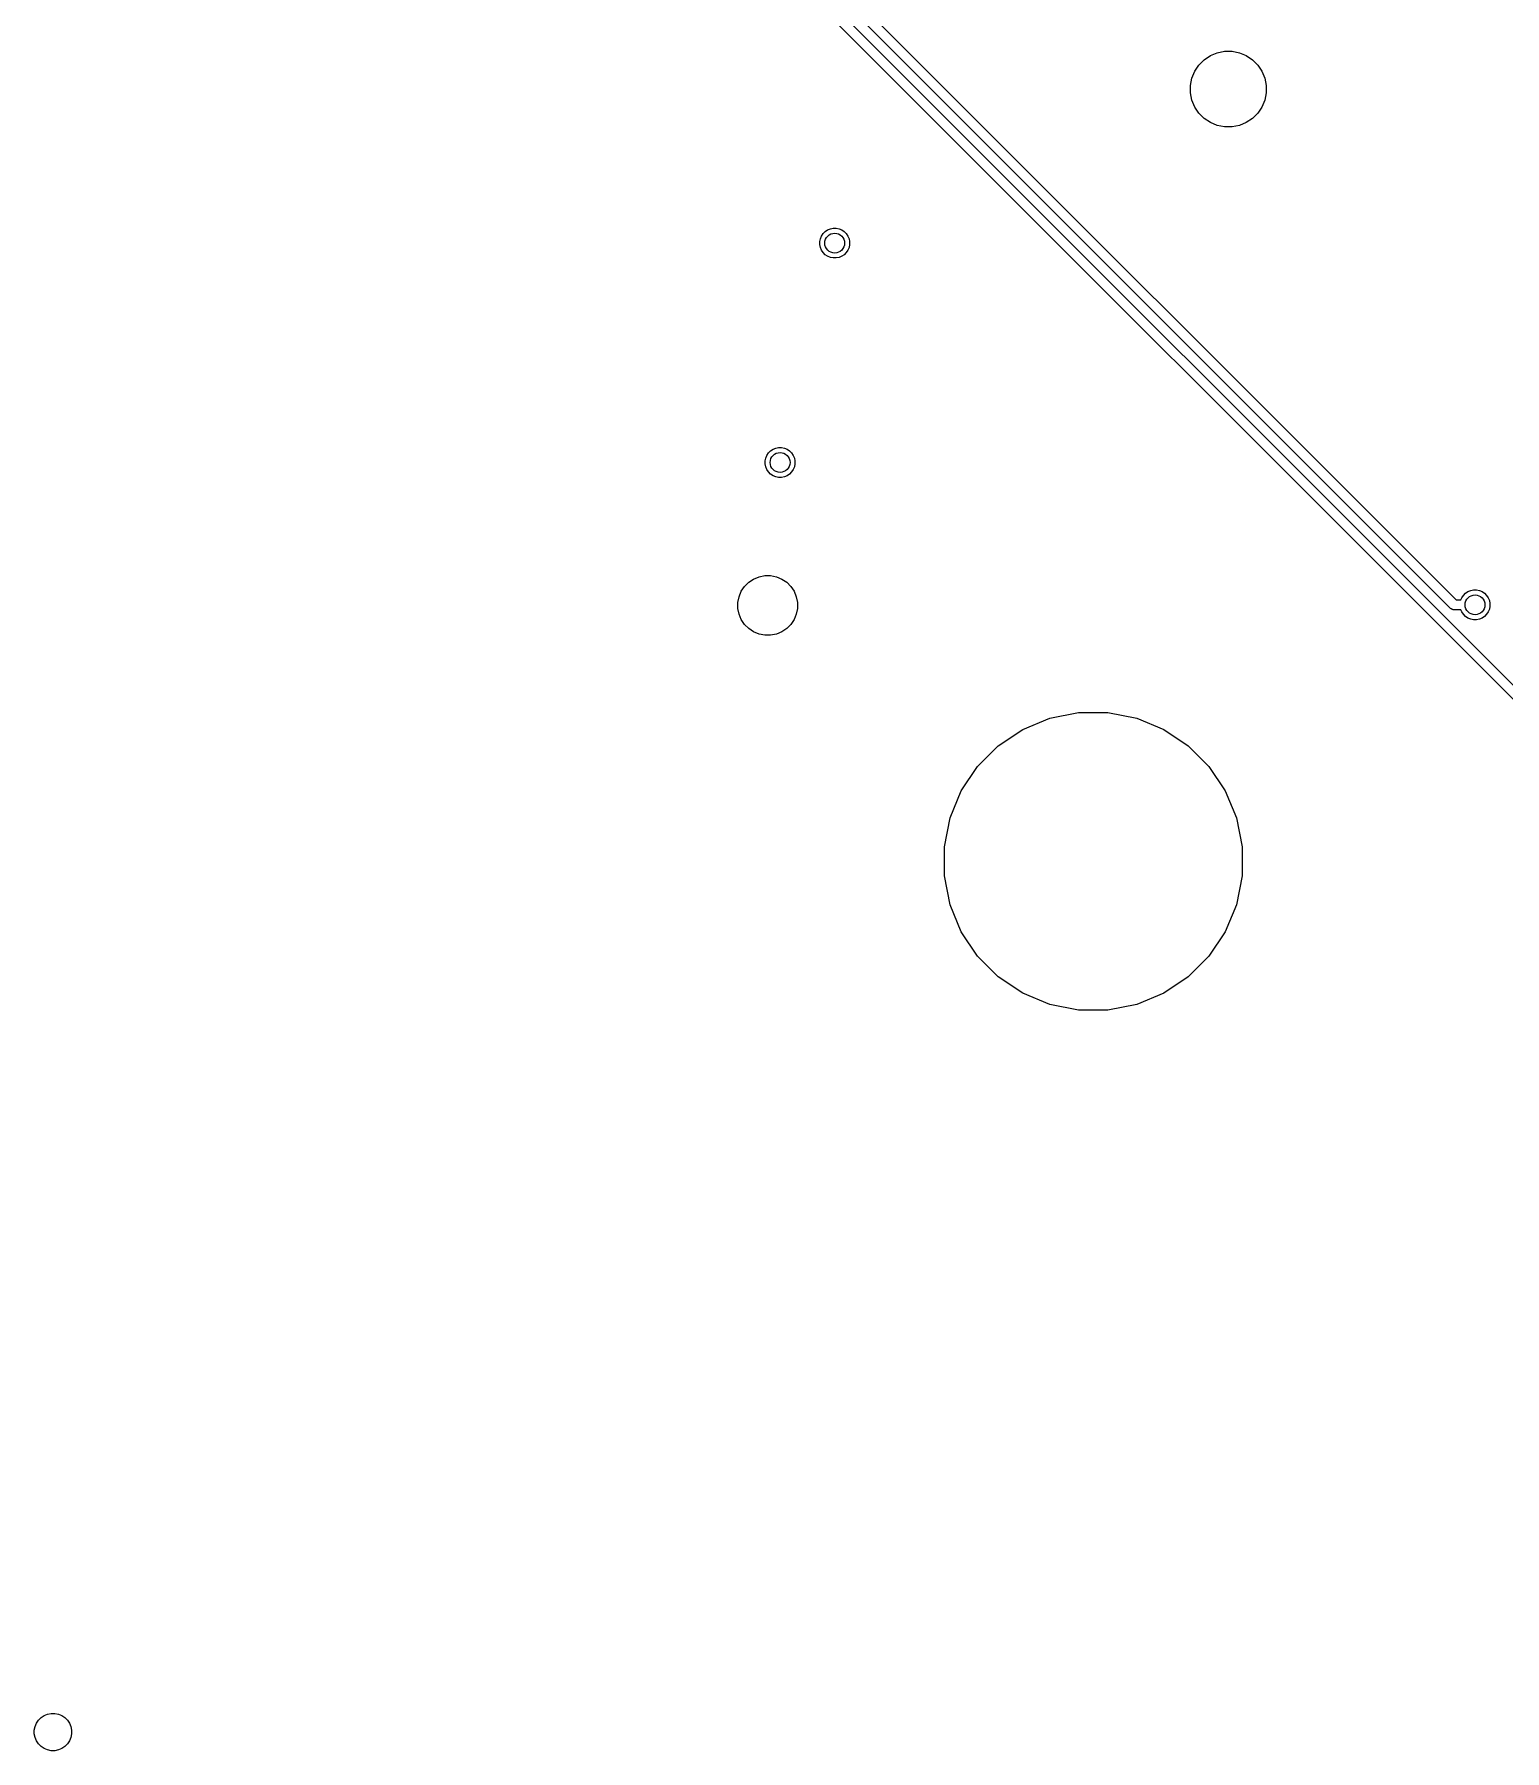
# Model space of a CAD drawing. Extents: x 71 to 174, y -171 to -82.
# Drawn here: x 75.95 to 105.57, y -171.08 to -136.5 of the extents above; entities that cross this region are included whole.
import ezdxf

# ---------------------------------------------------------------- set-up
doc = ezdxf.new("R2010")
doc.units = 0
doc.header["$MEASUREMENT"] = 0
doc.layers.add('BLACK', color=7, linetype='CONTINUOUS')

msp = doc.modelspace()

# ---------------------------------------------------------------- linework, layer by layer
at = {"layer": 'BLACK', "linetype": 'CONTINUOUS'}
for p, q in [((89.2049, -133.078), (106.318, -150.191)), ((104.476, -148.061), (89.3877, -132.973)), ((89.5549, -132.858), (104.591, -147.894)), ((106.176, -150.332), (89.0376, -133.193)), ((99.5183, -137.012), (99.6431, -136.929)), ((99.6431, -136.929), (99.7818, -136.871)), ((99.7818, -136.871), (99.929, -136.842)), ((99.929, -136.842), (100.079, -136.842)), ((100.079, -136.842), (100.226, -136.871)), ((100.226, -136.871), (100.365, -136.929)), ((100.365, -136.929), (100.49, -137.012)), ((99.2714, -137.382), (99.3288, -137.243)), ((99.3288, -137.243), (99.4122, -137.118)), ((99.4122, -137.118), (99.5183, -137.012)), ((100.49, -137.012), (100.596, -137.118)), ((100.596, -137.118), (100.679, -137.243)), ((100.679, -137.243), (100.737, -137.382)), ((99.2421, -137.529), (99.2714, -137.382)), ((99.2421, -137.679), (99.2421, -137.529)), ((100.737, -137.382), (100.766, -137.529)), ((100.766, -137.529), (100.766, -137.679)), ((99.2714, -137.826), (99.2421, -137.679)), ((99.3288, -137.965), (99.2714, -137.826)), ((99.4122, -138.09), (99.3288, -137.965)), ((100.679, -137.965), (100.596, -138.09)), ((100.737, -137.826), (100.679, -137.965)), ((100.766, -137.679), (100.737, -137.826)), ((99.5183, -138.196), (99.4122, -138.09)), ((99.6431, -138.279), (99.5183, -138.196)), ((99.7818, -138.337), (99.6431, -138.279)), ((100.365, -138.279), (100.226, -138.337)), ((100.49, -138.196), (100.365, -138.279)), ((100.596, -138.09), (100.49, -138.196)), ((99.929, -138.366), (99.7818, -138.337)), ((100.079, -138.366), (99.929, -138.366)), ((100.226, -138.337), (100.079, -138.366)), ((91.7731, -140.676), (91.7846, -140.618)), ((91.7731, -140.735), (91.7731, -140.676)), ((91.7846, -140.793), (91.7731, -140.735)), ((91.7846, -140.618), (91.8072, -140.564)), ((91.8072, -140.564), (91.8401, -140.514)), ((91.8401, -140.514), (91.8818, -140.473)), ((91.8818, -140.473), (91.931, -140.44)), ((91.931, -140.44), (91.9856, -140.417)), ((91.9856, -140.417), (92.0435, -140.406)), ((92.0435, -140.406), (92.1026, -140.406)), ((92.1026, -140.406), (92.1606, -140.417)), ((92.1606, -140.417), (92.2152, -140.44)), ((92.2152, -140.44), (92.2643, -140.473)), ((92.2643, -140.473), (92.3061, -140.514)), ((92.3061, -140.514), (92.3389, -140.564)), ((92.3389, -140.564), (92.3616, -140.618)), ((92.3616, -140.618), (92.3731, -140.676)), ((92.3731, -140.735), (92.3616, -140.793)), ((92.3731, -140.676), (92.3731, -140.735)), ((91.8072, -140.848), (91.7846, -140.793)), ((91.8401, -140.897), (91.8072, -140.848)), ((91.8818, -140.939), (91.8401, -140.897)), ((91.931, -140.972), (91.8818, -140.939)), ((91.9856, -140.994), (91.931, -140.972)), ((92.0435, -141.006), (91.9856, -140.994)), ((92.1026, -141.006), (92.0435, -141.006)), ((92.1606, -140.994), (92.1026, -141.006)), ((92.2152, -140.972), (92.1606, -140.994)), ((92.2643, -140.939), (92.2152, -140.972)), ((92.3061, -140.897), (92.2643, -140.939)), ((92.3389, -140.848), (92.3061, -140.897)), ((92.3616, -140.793), (92.3389, -140.848)), ((90.7401, -144.934), (90.7818, -144.893)), ((90.7818, -144.893), (90.831, -144.86)), ((90.831, -144.86), (90.8856, -144.837)), ((90.8856, -144.837), (90.9435, -144.826)), ((90.9435, -144.826), (91.0026, -144.826)), ((91.0026, -144.826), (91.0606, -144.837)), ((91.0606, -144.837), (91.1152, -144.86)), ((91.1152, -144.86), (91.1643, -144.893)), ((91.1643, -144.893), (91.2061, -144.934)), ((90.6731, -145.096), (90.6846, -145.038)), ((90.6731, -145.155), (90.6731, -145.096)), ((90.6846, -145.213), (90.6731, -145.155)), ((90.6846, -145.038), (90.7072, -144.984)), ((90.7072, -145.268), (90.6846, -145.213)), ((90.7072, -144.984), (90.7401, -144.934)), ((91.2061, -144.934), (91.2389, -144.984)), ((91.2389, -144.984), (91.2616, -145.038)), ((91.2616, -145.213), (91.2389, -145.268)), ((91.2616, -145.038), (91.2731, -145.096)), ((91.2731, -145.155), (91.2616, -145.213)), ((91.2731, -145.096), (91.2731, -145.155)), ((90.7401, -145.317), (90.7072, -145.268)), ((90.7818, -145.359), (90.7401, -145.317)), ((90.831, -145.392), (90.7818, -145.359)), ((90.8856, -145.414), (90.831, -145.392)), ((90.9435, -145.426), (90.8856, -145.414)), ((91.0026, -145.426), (90.9435, -145.426)), ((91.0606, -145.414), (91.0026, -145.426)), ((91.1152, -145.392), (91.0606, -145.414)), ((91.1643, -145.359), (91.1152, -145.392)), ((91.2061, -145.317), (91.1643, -145.359)), ((91.2389, -145.268), (91.2061, -145.317)), ((90.1914, -147.721), (90.257, -147.623)), ((90.257, -147.623), (90.3406, -147.54)), ((90.3406, -147.54), (90.4389, -147.474)), ((90.4389, -147.474), (90.5481, -147.429)), ((90.5481, -147.429), (90.664, -147.406)), ((90.664, -147.406), (90.7822, -147.406)), ((90.7822, -147.406), (90.8981, -147.429)), ((90.8981, -147.429), (91.0073, -147.474)), ((91.0073, -147.474), (91.1056, -147.54)), ((91.1056, -147.54), (91.1891, -147.623)), ((91.1891, -147.623), (91.2548, -147.721)), ((90.1231, -147.947), (90.1461, -147.831)), ((90.1231, -148.065), (90.1231, -147.947)), ((90.1461, -147.831), (90.1914, -147.721)), ((91.2548, -147.721), (91.3, -147.831)), ((91.3, -147.831), (91.3231, -147.947)), ((91.3231, -147.947), (91.3231, -148.065)), ((104.591, -147.894), (104.691, -147.894)), ((104.691, -147.894), (104.708, -147.852)), ((104.708, -147.852), (104.741, -147.803)), ((104.741, -147.803), (104.783, -147.761)), ((104.783, -147.761), (104.832, -147.728)), ((104.832, -147.728), (104.887, -147.706)), ((104.887, -147.706), (104.945, -147.694)), ((104.945, -147.694), (105.004, -147.694)), ((105.004, -147.694), (105.062, -147.706)), ((105.062, -147.706), (105.116, -147.728)), ((105.116, -147.728), (105.166, -147.761)), ((105.166, -147.761), (105.207, -147.803)), ((105.207, -147.803), (105.24, -147.852)), ((105.24, -147.852), (105.263, -147.907)), ((105.263, -147.907), (105.274, -147.965)), ((105.274, -147.965), (105.274, -148.024)), ((90.1461, -148.181), (90.1231, -148.065)), ((90.1914, -148.29), (90.1461, -148.181)), ((90.257, -148.388), (90.1914, -148.29)), ((91.2548, -148.29), (91.1891, -148.388)), ((91.3, -148.181), (91.2548, -148.29)), ((91.3231, -148.065), (91.3, -148.181)), ((104.479, -148.065), (104.476, -148.061)), ((104.494, -148.078), (104.479, -148.065)), ((104.512, -148.087), (104.494, -148.078)), ((104.525, -148.091), (104.512, -148.087)), ((104.53, -148.093), (104.525, -148.091)), ((104.532, -148.093), (104.53, -148.093)), ((104.545, -148.094), (104.532, -148.093)), ((104.55, -148.095), (104.545, -148.094)), ((104.545, -148.094), (104.545, -148.094)), ((104.555, -148.094), (104.55, -148.095)), ((104.691, -148.094), (104.555, -148.094)), ((104.708, -148.136), (104.691, -148.094)), ((104.741, -148.185), (104.708, -148.136)), ((104.783, -148.227), (104.741, -148.185)), ((104.832, -148.26), (104.783, -148.227)), ((104.887, -148.283), (104.832, -148.26)), ((104.945, -148.294), (104.887, -148.283)), ((105.004, -148.294), (104.945, -148.294)), ((105.062, -148.283), (105.004, -148.294)), ((105.116, -148.26), (105.062, -148.283)), ((105.166, -148.227), (105.116, -148.26)), ((105.207, -148.185), (105.166, -148.227)), ((105.24, -148.136), (105.207, -148.185)), ((105.263, -148.082), (105.24, -148.136)), ((105.274, -148.024), (105.263, -148.082)), ((90.3406, -148.472), (90.257, -148.388)), ((90.4389, -148.537), (90.3406, -148.472)), ((90.5481, -148.583), (90.4389, -148.537)), ((90.664, -148.606), (90.5481, -148.583)), ((90.7822, -148.606), (90.664, -148.606)), ((90.8981, -148.583), (90.7822, -148.606)), ((91.0073, -148.537), (90.8981, -148.583)), ((91.1056, -148.472), (91.0073, -148.537)), ((91.1891, -148.388), (91.1056, -148.472)), ((95.861, -150.503), (96.4069, -150.277)), ((96.4069, -150.277), (96.9865, -150.162)), ((96.9865, -150.162), (97.5775, -150.162)), ((97.5775, -150.162), (98.1571, -150.277)), ((98.1571, -150.277), (98.703, -150.503)), ((95.3696, -150.832), (95.861, -150.503)), ((98.703, -150.503), (99.1944, -150.832)), ((94.9517, -151.25), (95.3696, -150.832)), ((99.1944, -150.832), (99.6123, -151.25)), ((94.6234, -151.741), (94.9517, -151.25)), ((99.6123, -151.25), (99.9406, -151.741)), ((94.3973, -152.287), (94.6234, -151.741)), ((99.9406, -151.741), (100.167, -152.287)), ((94.282, -152.867), (94.3973, -152.287)), ((100.167, -152.287), (100.282, -152.867)), ((94.282, -153.457), (94.282, -152.867)), ((100.282, -152.867), (100.282, -153.457)), ((94.3973, -154.037), (94.282, -153.457)), ((100.282, -153.457), (100.167, -154.037)), ((94.6234, -154.583), (94.3973, -154.037)), ((100.167, -154.037), (99.9406, -154.583)), ((94.9517, -155.074), (94.6234, -154.583)), ((99.9406, -154.583), (99.6123, -155.074)), ((95.3696, -155.492), (94.9517, -155.074)), ((99.6123, -155.074), (99.1944, -155.492)), ((95.861, -155.821), (95.3696, -155.492)), ((99.1944, -155.492), (98.703, -155.821)), ((96.4069, -156.047), (95.861, -155.821)), ((98.703, -155.821), (98.1571, -156.047)), ((96.9865, -156.162), (96.4069, -156.047)), ((97.5775, -156.162), (96.9865, -156.162)), ((98.1571, -156.047), (97.5775, -156.162)), ((75.9908, -170.528), (76.0318, -170.467)), ((76.0318, -170.467), (76.084, -170.414)), ((76.084, -170.414), (76.1455, -170.373)), ((76.1455, -170.373), (76.2137, -170.345)), ((76.2137, -170.345), (76.2862, -170.331)), ((76.2862, -170.331), (76.36, -170.331)), ((76.36, -170.331), (76.4325, -170.345)), ((76.4325, -170.345), (76.5007, -170.373)), ((76.5007, -170.373), (76.5621, -170.414)), ((76.5621, -170.414), (76.6144, -170.467)), ((76.6144, -170.467), (76.6554, -170.528)), ((75.9481, -170.669), (75.9625, -170.596)), ((75.9481, -170.743), (75.9481, -170.669)), ((75.9625, -170.815), (75.9481, -170.743)), ((75.9625, -170.596), (75.9908, -170.528)), ((75.9908, -170.883), (75.9625, -170.815)), ((76.6554, -170.528), (76.6837, -170.596)), ((76.6837, -170.815), (76.6554, -170.883)), ((76.6837, -170.596), (76.6981, -170.669)), ((76.6981, -170.743), (76.6837, -170.815)), ((76.6981, -170.669), (76.6981, -170.743)), ((76.0318, -170.945), (75.9908, -170.883)), ((76.084, -170.997), (76.0318, -170.945)), ((76.1455, -171.038), (76.084, -170.997)), ((76.2137, -171.066), (76.1455, -171.038)), ((76.2862, -171.081), (76.2137, -171.066)), ((76.36, -171.081), (76.2862, -171.081)), ((76.4325, -171.066), (76.36, -171.081)), ((76.5007, -171.038), (76.4325, -171.066)), ((76.5621, -170.997), (76.5007, -171.038)), ((76.6144, -170.945), (76.5621, -170.997)), ((76.6554, -170.883), (76.6144, -170.945))]:
    msp.add_line(p, q, dxfattribs=at)
at = {"layer": 'BLACK'}
for centre in [(92.0731, -140.706), (90.9731, -145.126), (104.974, -147.994)]:
    msp.add_circle(centre, 0.2, dxfattribs=at)

doc.saveas('drawing.dxf')
